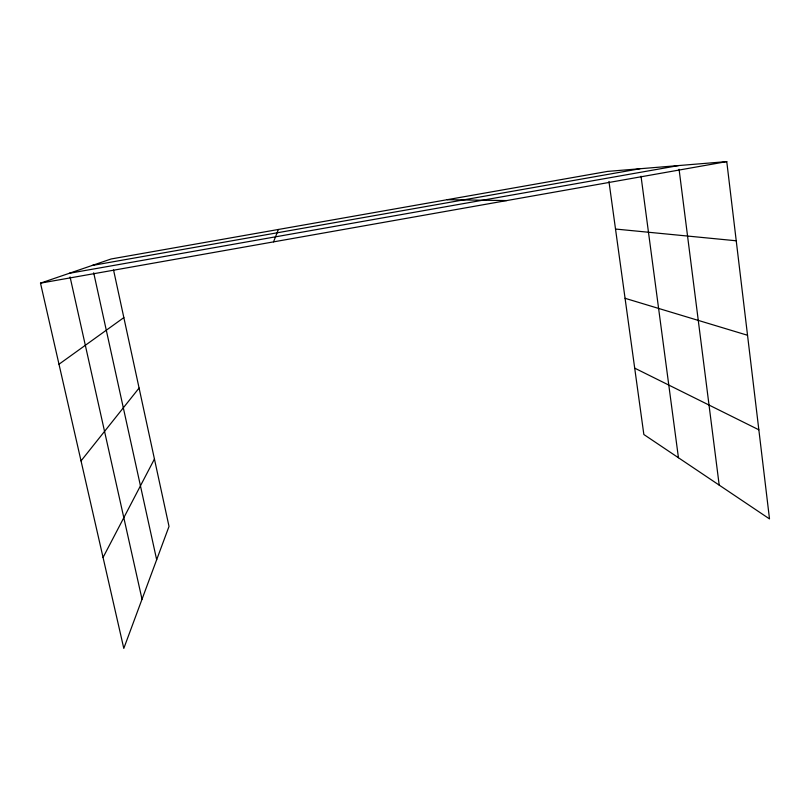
<?xml version="1.0" encoding="UTF-8"?>
<svg xmlns="http://www.w3.org/2000/svg" width="810" height="810" viewBox="0 0 810 810"><rect width="100%" height="100%" fill="white"/><g stroke="black" fill="none" stroke-linecap="round" stroke-linejoin="round"><path stroke-width="1.21" d="M273.547 241.866L278.407 229.463M103.062 557.462L154.437 459.027M81.041 460.9L139.087 388.041M58.998 364.237L123.849 317.601M113.542 269.963L169.017 526.409L123.798 648.395L40.5 283.146L111.162 258.967L607.571 171.406L726.762 161.605L769.5 518.906L643.849 434.504L608.948 181.43M92.087 265.488L640.032 168.733M69.255 273.304L678.608 165.564M40.5 283.146L726.762 161.605M447.15 199.695L506.776 200.566M615.519 229.038L736.239 240.783M625.067 298.303L747.539 335.269M634.706 368.145L758.838 429.796M70.075 276.959L142.023 599.238M93.697 272.818L156.664 559.73M641.024 176.205L678.446 457.741M679.074 169.27L719.189 485.109"/></g></svg>
